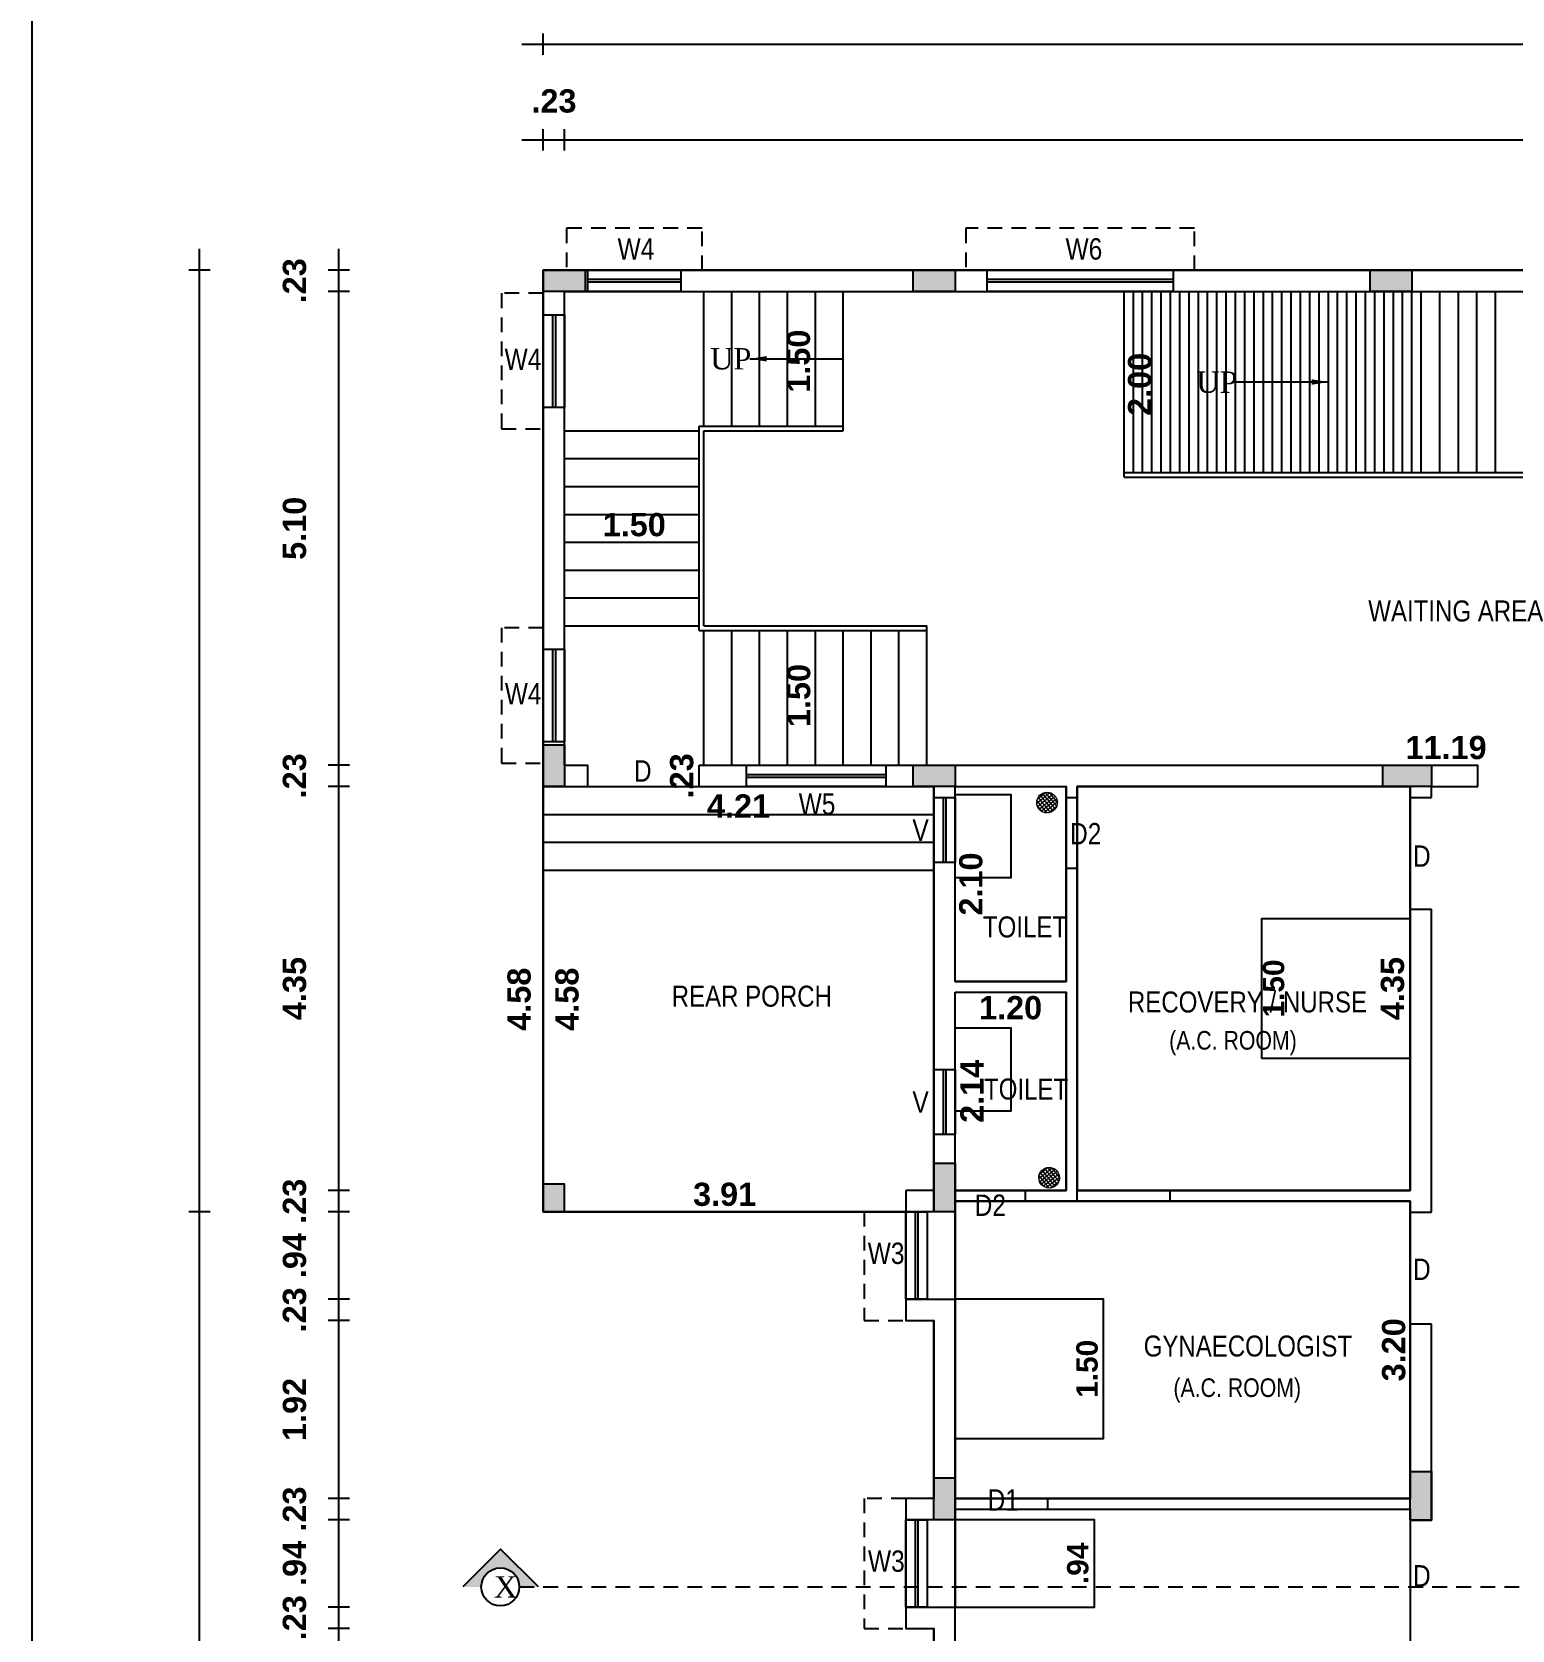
# Model space of a CAD drawing. Header units: metres. Extents: x 1336 to 1656, y -163 to -53.
# Drawn here: x 1422.59 to 1438.53, y -125.04 to -107.83 of the extents above; entities that cross this region are included whole.
import ezdxf

# ---------------------------------------------------------------- set-up
doc = ezdxf.new("R2010")
doc.units = ezdxf.units.M
doc.header["$PDMODE"] = 3
doc.header["$PDSIZE"] = -15
doc.linetypes.add('HIDDEN', pattern=[9.525, 6.35, -3.175])
for name, color, linetype in [('.', 7, 'Continuous'), ('BLK_1_FLR_0_CARPET_AREA', 12, 'Continuous'), ('BLK_1_FLR_0_REGULAR_ROOM_11', 7, 'Continuous'), ('BLK_1_FLR_0_REGULAR_ROOM_12', 7, 'Continuous'), ('BLK_1_FLR_0_REGULAR_ROOM_3', 2, 'Continuous'), ('BLK_1_FLR_0_ROOF_AREA', 54, 'Continuous'), ('BLK_1_FLR_0_ROOM_11_LIGHT_VENTILATION_1', 7, 'Continuous'), ('BLK_1_FLR_0_ROOM_12_LIGHT_VENTILATION_1', 7, 'Continuous'), ('BLK_1_FLR_0_ROOM_3_LIGHT_VENTILATION_2', 232, 'Continuous'), ('BLK_1_FLR_0_WC_BATH', 3, 'Continuous'), ('BLK_1_PORTICO_2', 7, 'Continuous'), ('TOILET_VENTILATION', 7, 'Continuous')]:
    doc.layers.add(name, color=color, linetype=linetype)
doc.layers.add('BLK_1_FLR_0_BLT_UP_AREA', color=12, linetype='Continuous', plot=False)
doc.layers.add('BLK_1_FLR_0_WASH', color=55, linetype='Continuous', lineweight=0)
doc.styles.add('Ar Bold', font='arialbd.ttf')
doc.styles.get("Standard").update_dxf_attribs({"font": 'times.ttf'})
doc.styles.add('style5', font='swissc.ttf')
doc.dimstyles.new('Copy(5) of Standard', dxfattribs={"dimtxt": 0.23, "dimasz": 0.18, "dimexe": 0.18, "dimexo": 0.0625, "dimgap": 0.09, "dimtad": 0, "dimtih": 1, "dimtoh": 1, "dimzin": 0, "dimdsep": 46, "dimtxsty": 'Standard', "dimcen": 0.09, "dimadec": 0, "dimazin": 0, "dimtfac": 1, "dimtofl": 0, "dimtmove": 0, "dimatfit": 3, "dimfxl": 0, "dimtolj": 1, "dimtzin": 0, "dimarcsym": 0})
doc.dimstyles.new('~dimensions', dxfattribs={"dimtxt": 0.25, "dimasz": 0.17, "dimexe": 0.05, "dimexo": 0.0625, "dimgap": 0.06, "dimtad": 1, "dimzin": 4, "dimdsep": 46, "dimtxsty": 'Ar Bold', "dimcen": 0.09, "dimse1": 1, "dimse2": 1, "dimsd1": 1, "dimsd2": 1, "dimclrt": 71, "dimadec": 0, "dimazin": 0, "dimtfac": 1, "dimtix": 1, "dimtofl": 0, "dimtmove": 2, "dimatfit": 3, "dimfxl": 0, "dimtolj": 1, "dimtzin": 0, "dimarcsym": 0})
pattern_1 = [(38.805684, (25.02705, -244.910145), (-0.0198971256, 0.02474200664), []), (128.805684, (25.02705, -244.910145), (-0.02474200664, -0.0198971256), [])]
pattern_2 = [(38.805684, (25.050038, -248.949715), (-0.0198971256, 0.02474200664), []), (128.805684, (25.050038, -248.949715), (-0.02474200664, -0.0198971256), [])]

# ---------------------------------------------------------------- blocks, each defined once
blk = doc.blocks.new('*D916')
at = {"layer": 'Defpoints', "color": 0}
for p in [(1434.352, -110.624), (1434.709, -110.624), (1434.352, -112.624)]:
    blk.add_point(p, dxfattribs=at)
at = {"color": 71, "insert": (1434.521, -111.624), "char_height": 0.25, "attachment_point": 5, "rotation": 90, "style": 'Ar Bold'}
blk.add_mtext('\\A1;2.00', dxfattribs=at)
blk = doc.blocks.new('*D917')
at = {"layer": 'Defpoints', "color": 0}
for p in [(1430.727, -110.624), (1430.727, -112.124), (1431.034, -112.124)]:
    blk.add_point(p, dxfattribs=at)
at = {"color": 71, "insert": (1430.846, -111.374), "char_height": 0.25, "attachment_point": 5, "rotation": 90, "style": 'Ar Bold'}
blk.add_mtext('\\A1;1.50', dxfattribs=at)
blk = doc.blocks.new('*D918')
at = {"layer": 'Defpoints', "color": 0}
for p in [(1428.327, -113.324), (1429.827, -113.324), (1429.827, -113.324)]:
    blk.add_point(p, dxfattribs=at)
at = {"color": 71, "insert": (1429.077, -113.136), "char_height": 0.25, "attachment_point": 5, "style": 'Ar Bold'}
blk.add_mtext('\\A1;1.50', dxfattribs=at)
blk = doc.blocks.new('*D919')
at = {"layer": 'Defpoints', "color": 0}
for p in [(1431.037, -114.224), (1431.037, -114.224), (1431.037, -115.724)]:
    blk.add_point(p, dxfattribs=at)
at = {"color": 71, "insert": (1430.849, -114.974), "char_height": 0.25, "attachment_point": 5, "rotation": 90, "style": 'Ar Bold'}
blk.add_mtext('\\A1;1.50', dxfattribs=at)
blk = doc.blocks.new('*D922')
at = {"layer": 'Defpoints', "color": 0}
for p in [(1432.227, -115.724), (1443.412, -115.724), (1443.412, -115.724)]:
    blk.add_point(p, dxfattribs=at)
at = {"color": 71, "insert": (1437.82, -115.536), "char_height": 0.25, "attachment_point": 5, "style": 'Ar Bold'}
blk.add_mtext('\\A1;11.19', dxfattribs=at)
blk = doc.blocks.new('*D927')
at = {"layer": 'Defpoints', "color": 0}
for p in [(1437.432, -123.734), (1437.432, -123.734), (1437.432, -130.249)]:
    blk.add_point(p, dxfattribs=at)
at = {"color": 71, "insert": (1437.244, -126.991), "char_height": 0.25, "attachment_point": 5, "rotation": 90, "style": 'Ar Bold'}
blk.add_mtext('\\A1;6.52', dxfattribs=at)
blk = doc.blocks.new('*D928')
at = {"layer": 'Defpoints', "color": 0}
for p in [(1437.432, -115.954), (1437.432, -115.954), (1437.432, -120.304)]:
    blk.add_point(p, dxfattribs=at)
at = {"color": 71, "insert": (1437.244, -118.129), "char_height": 0.25, "attachment_point": 5, "rotation": 90, "style": 'Ar Bold'}
blk.add_mtext('\\A1;4.35', dxfattribs=at)
blk = doc.blocks.new('*D929')
at = {"layer": 'Defpoints', "color": 0}
for p in [(1432.532, -118.169), (1433.727, -118.169), (1432.532, -118.525)]:
    blk.add_point(p, dxfattribs=at)
at = {"color": 71, "insert": (1433.13, -118.337), "char_height": 0.25, "attachment_point": 5, "style": 'Ar Bold'}
blk.add_mtext('\\A1;1.20', dxfattribs=at)
blk = doc.blocks.new('*D930')
at = {"layer": 'Defpoints', "color": 0}
for p in [(1432.532, -118.169), (1432.899, -118.169), (1432.532, -120.304)]:
    blk.add_point(p, dxfattribs=at)
at = {"color": 71, "insert": (1432.714, -119.236), "char_height": 0.25, "attachment_point": 5, "rotation": 90, "style": 'Ar Bold'}
blk.add_mtext('\\A1;2.14', dxfattribs=at)
blk = doc.blocks.new('*D931')
at = {"layer": 'Defpoints', "color": 0}
for p in [(1432.532, -115.954), (1432.89, -115.954), (1432.532, -118.054)]:
    blk.add_point(p, dxfattribs=at)
at = {"color": 71, "insert": (1432.703, -117.004), "char_height": 0.25, "attachment_point": 5, "rotation": 90, "style": 'Ar Bold'}
blk.add_mtext('\\A1;2.10', dxfattribs=at)
blk = doc.blocks.new('*D932')
at = {"layer": 'Defpoints', "color": 0}
for p in [(1428.097, -115.954), (1428.025, -120.534), (1428.097, -120.534)]:
    blk.add_point(p, dxfattribs=at)
at = {"color": 71, "insert": (1427.838, -118.244), "char_height": 0.25, "attachment_point": 5, "rotation": 90, "style": 'Ar Bold'}
blk.add_mtext('\\A1;4.58', dxfattribs=at)
blk = doc.blocks.new('*D933')
at = {"layer": 'Defpoints', "color": 0}
for p in [(1428.097, -120.534), (1432.002, -120.534), (1432.002, -120.534)]:
    blk.add_point(p, dxfattribs=at)
at = {"color": 71, "insert": (1430.05, -120.346), "char_height": 0.25, "attachment_point": 5, "style": 'Ar Bold'}
blk.add_mtext('\\A1;3.91', dxfattribs=at)
blk = doc.blocks.new('*D934')
at = {"layer": 'Defpoints', "color": 0}
for p in [(1428.097, -108.875), (1428.327, -108.762), (1428.327, -108.875)]:
    blk.add_point(p, dxfattribs=at)
at = {"color": 71, "insert": (1428.212, -108.574), "char_height": 0.25, "attachment_point": 5, "style": 'Ar Bold'}
blk.add_mtext('\\A1;.23', dxfattribs=at)
blk = doc.blocks.new('*D935')
at = {"layer": 'Defpoints', "color": 0}
for p in [(1428.327, -108.875), (1455.217, -108.762), (1455.217, -108.875)]:
    blk.add_point(p, dxfattribs=at)
at = {"color": 71, "insert": (1441.772, -108.574), "char_height": 0.25, "attachment_point": 5, "style": 'Ar Bold'}
blk.add_mtext('\\A1;26.89', dxfattribs=at)
blk = doc.blocks.new('*D964')
at = {"layer": 'Defpoints', "color": 0}
for p in [(1425.607, -125.019), (1425.781, -125.019), (1425.781, -126.939)]:
    blk.add_point(p, dxfattribs=at)
at = {"color": 71, "insert": (1425.419, -125.979), "char_height": 0.25, "attachment_point": 5, "rotation": 90, "style": 'Ar Bold'}
blk.add_mtext('\\A1;1.92', dxfattribs=at)
blk = doc.blocks.new('*D965')
at = {"layer": 'Defpoints', "color": 0}
for p in [(1425.607, -124.789), (1425.781, -124.789), (1425.781, -125.019)]:
    blk.add_point(p, dxfattribs=at)
at = {"color": 71, "insert": (1425.419, -124.904), "char_height": 0.25, "attachment_point": 5, "rotation": 90, "style": 'Ar Bold'}
blk.add_mtext('\\A1;.23', dxfattribs=at)
blk = doc.blocks.new('*D966')
at = {"layer": 'Defpoints', "color": 0}
for p in [(1425.607, -123.849), (1425.781, -123.849), (1425.781, -124.789)]:
    blk.add_point(p, dxfattribs=at)
at = {"color": 71, "insert": (1425.419, -124.319), "char_height": 0.25, "attachment_point": 5, "rotation": 90, "style": 'Ar Bold'}
blk.add_mtext('\\A1;.94', dxfattribs=at)
blk = doc.blocks.new('*D967')
at = {"layer": 'Defpoints', "color": 0}
for p in [(1425.607, -123.619), (1425.781, -123.619), (1425.781, -123.849)]:
    blk.add_point(p, dxfattribs=at)
at = {"color": 71, "insert": (1425.419, -123.734), "char_height": 0.25, "attachment_point": 5, "rotation": 90, "style": 'Ar Bold'}
blk.add_mtext('\\A1;.23', dxfattribs=at)
blk = doc.blocks.new('*D968')
at = {"layer": 'Defpoints', "color": 0}
for p in [(1425.607, -121.704), (1425.781, -121.704), (1425.781, -123.619)]:
    blk.add_point(p, dxfattribs=at)
at = {"color": 71, "insert": (1425.419, -122.661), "char_height": 0.25, "attachment_point": 5, "rotation": 90, "style": 'Ar Bold'}
blk.add_mtext('\\A1;1.92', dxfattribs=at)
blk = doc.blocks.new('*D969')
at = {"layer": 'Defpoints', "color": 0}
for p in [(1425.607, -121.474), (1425.781, -121.474), (1425.781, -121.704)]:
    blk.add_point(p, dxfattribs=at)
at = {"color": 71, "insert": (1425.419, -121.589), "char_height": 0.25, "attachment_point": 5, "rotation": 90, "style": 'Ar Bold'}
blk.add_mtext('\\A1;.23', dxfattribs=at)
blk = doc.blocks.new('*D970')
at = {"layer": 'Defpoints', "color": 0}
for p in [(1425.607, -120.534), (1425.781, -120.534), (1425.781, -121.474)]:
    blk.add_point(p, dxfattribs=at)
at = {"color": 71, "insert": (1425.419, -121.004), "char_height": 0.25, "attachment_point": 5, "rotation": 90, "style": 'Ar Bold'}
blk.add_mtext('\\A1;.94', dxfattribs=at)
blk = doc.blocks.new('*D971')
at = {"layer": 'Defpoints', "color": 0}
for p in [(1425.607, -120.304), (1425.781, -120.304), (1425.781, -120.534)]:
    blk.add_point(p, dxfattribs=at)
at = {"color": 71, "insert": (1425.419, -120.419), "char_height": 0.25, "attachment_point": 5, "rotation": 90, "style": 'Ar Bold'}
blk.add_mtext('\\A1;.23', dxfattribs=at)
blk = doc.blocks.new('*D972')
at = {"layer": 'Defpoints', "color": 0}
for p in [(1425.607, -115.954), (1425.781, -115.954), (1425.781, -120.304)]:
    blk.add_point(p, dxfattribs=at)
at = {"color": 71, "insert": (1425.419, -118.129), "char_height": 0.25, "attachment_point": 5, "rotation": 90, "style": 'Ar Bold'}
blk.add_mtext('\\A1;4.35', dxfattribs=at)
blk = doc.blocks.new('*D973')
at = {"layer": 'Defpoints', "color": 0}
for p in [(1425.607, -115.724), (1425.781, -115.724), (1425.781, -115.954)]:
    blk.add_point(p, dxfattribs=at)
at = {"color": 71, "insert": (1425.419, -115.839), "char_height": 0.25, "attachment_point": 5, "rotation": 90, "style": 'Ar Bold'}
blk.add_mtext('\\A1;.23', dxfattribs=at)
blk = doc.blocks.new('*D974')
at = {"layer": 'Defpoints', "color": 0}
for p in [(1425.607, -110.624), (1425.781, -110.624), (1425.781, -115.724)]:
    blk.add_point(p, dxfattribs=at)
at = {"color": 71, "insert": (1425.419, -113.174), "char_height": 0.25, "attachment_point": 5, "rotation": 90, "style": 'Ar Bold'}
blk.add_mtext('\\A1;5.10', dxfattribs=at)
blk = doc.blocks.new('*D975')
at = {"layer": 'Defpoints', "color": 0}
for p in [(1425.607, -110.394), (1425.781, -110.394), (1425.781, -110.624)]:
    blk.add_point(p, dxfattribs=at)
at = {"color": 71, "insert": (1425.419, -110.509), "char_height": 0.25, "attachment_point": 5, "rotation": 90, "style": 'Ar Bold'}
blk.add_mtext('\\A1;.23', dxfattribs=at)
blk = doc.blocks.new('*D977')
at = {"layer": 'Defpoints', "color": 0}
for p in [(1424.174, -120.534), (1424.279, -120.534), (1424.279, -152.074)]:
    blk.add_point(p, dxfattribs=at)
at = {"color": 71, "insert": (1423.987, -136.304), "char_height": 0.25, "attachment_point": 5, "rotation": 90, "style": 'Ar Bold'}
blk.add_mtext('\\A1;31.54', dxfattribs=at)
blk = doc.blocks.new('*D827')
at = {"layer": 'Defpoints', "color": 0}
for p in [(1437.432, -120.419), (1437.445, -120.419), (1437.432, -123.619)]:
    blk.add_point(p, dxfattribs=at)
at = {"color": 71, "insert": (1437.257, -122.019), "char_height": 0.25, "attachment_point": 5, "rotation": 90, "style": 'Ar Bold'}
blk.add_mtext('\\A1;3.20', dxfattribs=at)
blk = doc.blocks.new('*D841')
at = {"layer": 'Defpoints', "color": 0}
for p in [(1432.302, -116.348), (1428.097, -117.03), (1432.302, -117.03)]:
    blk.add_point(p, dxfattribs=at)
at = {"layer": 'BLK_1_PORTICO_2', "color": 71, "insert": (1430.2, -116.163), "char_height": 0.25, "attachment_point": 5, "style": 'Ar Bold'}
blk.add_mtext('\\A1;4.21', dxfattribs=at)
blk = doc.blocks.new('*D842')
at = {"layer": 'Defpoints', "color": 0}
for p in [(1428.097, -115.954), (1428.097, -120.534), (1428.542, -120.534)]:
    blk.add_point(p, dxfattribs=at)
at = {"layer": 'BLK_1_PORTICO_2', "color": 71, "insert": (1428.354, -118.244), "char_height": 0.25, "attachment_point": 5, "rotation": 90, "style": 'Ar Bold'}
blk.add_mtext('\\A1;4.58', dxfattribs=at)
blk = doc.blocks.new('*D844')
at = {"layer": 'Defpoints', "color": 0}
for p in [(1429.777, -115.724), (1429.777, -115.724), (1429.777, -115.954)]:
    blk.add_point(p, dxfattribs=at)
at = {"layer": 'BLK_1_PORTICO_2', "color": 71, "insert": (1429.589, -115.839), "char_height": 0.25, "attachment_point": 5, "rotation": 90, "style": 'Ar Bold'}
blk.add_mtext('\\A1;.23', dxfattribs=at)

msp = doc.modelspace()

# ---------------------------------------------------------------- hatches: boundary and pattern name
at = {"layer": '.'}
h = msp.add_hatch(color=256, dxfattribs=at)
h.dxf.hatch_style = 1
h.paths.add_polyline_path([(1428.5471, -110.6238), (1428.5471, -110.3938), (1428.0971, -110.3938), (1428.0971, -110.6238)])
h = msp.add_hatch(color=256, dxfattribs=at)
h.dxf.hatch_style = 1
h.paths.add_polyline_path([(1432.0821, -110.3938), (1432.0821, -110.6238), (1432.5321, -110.6238), (1432.5321, -110.3938)])
h = msp.add_hatch(color=256, dxfattribs=at)
h.dxf.hatch_style = 1
h.paths.add_polyline_path([(1437.0021, -110.3938), (1437.0021, -110.6238), (1437.4521, -110.6238), (1437.4521, -110.3938)])
h = msp.add_hatch(color=256, dxfattribs=at)
h.dxf.hatch_style = 1
h.paths.add_polyline_path([(1428.3271, -115.5038), (1428.0971, -115.5038), (1428.0971, -115.9538), (1428.3271, -115.9538)])
h = msp.add_hatch(color=256, dxfattribs=at)
h.dxf.hatch_style = 1
h.paths.add_polyline_path([(1432.0821, -115.7238), (1432.0821, -115.9538), (1432.5321, -115.9538), (1432.5321, -115.7238)])
h = msp.add_hatch(color=256, dxfattribs=at)
h.dxf.hatch_style = 1
h.paths.add_polyline_path([(1437.6621, -115.9538), (1437.6621, -115.7238), (1437.1371, -115.7238), (1437.1371, -115.9538)])
h = msp.add_hatch(color=256, dxfattribs=at)
h.dxf.hatch_style = 1
h.paths.add_polyline_path([(1432.5321, -120.0088), (1432.3021, -120.0088), (1432.3021, -120.5338), (1432.5321, -120.5338)])
h = msp.add_hatch(color=256, dxfattribs=at)
h.dxf.hatch_style = 1
h.paths.add_polyline_path([(1437.6621, -123.3288), (1437.4321, -123.3288), (1437.4321, -123.8538), (1437.6621, -123.8538)])
h = msp.add_hatch(color=256, dxfattribs=at)
h.dxf.hatch_style = 1
h.paths.add_polyline_path([(1432.5321, -123.3988), (1432.3021, -123.3988), (1432.3021, -123.8488), (1432.5321, -123.8488)])
h = msp.add_hatch(color=256)
h.dxf.hatch_style = 1
h.paths.add_polyline_path([(1428.3271, -120.2338), (1428.0971, -120.2338), (1428.0971, -120.5338), (1428.3271, -120.5338)])
msp.add_hatch(color=256).paths.add_polyline_path([(1427.6376, -124.165), (1427.2309, -124.5717), (1427.4297, -124.5717, -1), (1427.839, -124.5717), (1428.0443, -124.5717)])
at = {"layer": 'BLK_1_FLR_0_WASH'}
h = msp.add_hatch(dxfattribs=at)
h.set_pattern_fill('ANSI37', color=60, scale=0.01, angle=-6.19432)
h.set_pattern_definition(pattern_1)
edge = h.paths.add_edge_path()
edge.add_arc((1433.5223, -116.1268), 0.1112, 11.71868, 371.71868)
h.paths.add_polyline_path([(1433.5007, -116.0882), (1433.6332, -116.1183), (1433.4849, -116.085), (1433.5008, -116.089)], flags=16)
h = msp.add_hatch(dxfattribs=at)
h.set_pattern_fill('ANSI37', color=60, scale=0.01, angle=-6.19432)
h.set_pattern_definition(pattern_1)
edge = h.paths.add_edge_path()
edge.add_arc((1433.5223, -116.1268), 0.1112, 11.71868, 371.71868)
h.paths.add_polyline_path([(1433.5007, -116.0882), (1433.6332, -116.1183), (1433.4849, -116.085), (1433.5008, -116.089)], flags=16)
h = msp.add_hatch(dxfattribs=at)
h.set_pattern_fill('ANSI37', color=60, scale=0.01, angle=-6.19432)
h.set_pattern_definition(pattern_2)
edge = h.paths.add_edge_path()
edge.add_arc((1433.5453, -120.1664), 0.1112, 11.71868, 371.71868)
h.paths.add_polyline_path([(1433.5237, -120.1278), (1433.6562, -120.1578), (1433.5079, -120.1245), (1433.5238, -120.1285)], flags=16)
h = msp.add_hatch(dxfattribs=at)
h.set_pattern_fill('ANSI37', color=60, scale=0.01, angle=-6.19432)
h.set_pattern_definition(pattern_2)
edge = h.paths.add_edge_path()
edge.add_arc((1433.5453, -120.1664), 0.1112, 11.71868, 371.71868)
h.paths.add_polyline_path([(1433.5237, -120.1278), (1433.6562, -120.1578), (1433.5079, -120.1245), (1433.5238, -120.1285)], flags=16)

# ---------------------------------------------------------------- linework, layer by layer
at = {"color": 4}
for p, q in [((1422.5906, -53.0012), (1422.5906, -163.0012)), ((1428.0971, -108.0748), (1428.0971, -107.8448)), ((1427.8671, -107.9598), (1455.6771, -107.9598)), ((1428.0971, -109.1047), (1428.0971, -108.8747)), ((1428.3271, -109.1047), (1428.3271, -108.8747)), ((1427.8671, -108.9897), (1455.6771, -108.9897)), ((1424.394, -156.4338), (1424.394, -110.1638)), ((1425.8963, -156.4338), (1425.8963, -110.1638)), ((1424.509, -110.3938), (1424.279, -110.3938)), ((1426.0113, -110.3938), (1425.7813, -110.3938)), ((1426.0113, -110.6238), (1425.7813, -110.6238)), ((1429.5771, -110.4938), (1428.5771, -110.4938)), ((1429.5771, -110.5238), (1428.5771, -110.5238)), ((1434.8791, -110.4938), (1432.8791, -110.4938)), ((1434.8791, -110.5238), (1432.8791, -110.5238)), ((1428.1971, -110.8738), (1428.1971, -111.8738)), ((1428.2271, -110.8738), (1428.2271, -111.8738)), ((1428.1971, -114.4738), (1428.1971, -115.4738)), ((1428.2271, -114.4738), (1428.2271, -115.4738)), ((1426.0113, -115.7238), (1425.7813, -115.7238)), ((1426.0113, -115.9538), (1425.7813, -115.9538)), ((1430.2871, -115.8238), (1431.7871, -115.8238)), ((1430.2871, -115.8538), (1431.7871, -115.8538)), ((1426.0113, -120.3038), (1425.7813, -120.3038)), ((1424.509, -120.5338), (1424.279, -120.5338)), ((1426.0113, -120.5338), (1425.7813, -120.5338)), ((1432.1021, -120.5338), (1432.1021, -121.4738)), ((1432.1321, -120.5338), (1432.1321, -121.4738)), ((1426.0113, -121.4738), (1425.7813, -121.4738)), ((1426.0113, -121.7038), (1425.7813, -121.7038)), ((1426.0113, -123.6188), (1425.7813, -123.6188)), ((1426.0113, -123.8488), (1425.7813, -123.8488)), ((1432.1021, -123.8488), (1432.1021, -124.7888)), ((1432.1321, -123.8488), (1432.1321, -124.7888)), ((1426.0113, -124.7888), (1425.7813, -124.7888)), ((1426.0113, -125.0188), (1425.7813, -125.0188))]:
    msp.add_line(p, q, dxfattribs=at)
at = {"color": 1}
for p, q in [((1428.0971, -115.9538), (1428.0971, -110.3938)), ((1428.0971, -110.3938), (1455.4471, -110.3938)), ((1428.3271, -115.7238), (1428.3271, -110.6238)), ((1428.3271, -110.6238), (1455.2171, -110.6238)), ((1428.3271, -115.7238), (1428.5771, -115.7238)), ((1428.5771, -115.9538), (1428.5771, -115.7238)), ((1429.7771, -115.7238), (1438.1621, -115.7238)), ((1429.7771, -115.9538), (1429.7771, -115.7238)), ((1438.1621, -115.9538), (1438.1621, -115.7238)), ((1428.0971, -115.9538), (1432.3021, -115.9538)), ((1432.3021, -120.3038), (1432.3021, -115.9538)), ((1432.5321, -118.0538), (1432.5321, -115.9538)), ((1432.5321, -115.9538), (1433.7271, -115.9538)), ((1433.7271, -118.0538), (1433.7271, -115.9538)), ((1433.8471, -115.9538), (1437.4321, -115.9538)), ((1433.8471, -116.0738), (1433.8471, -115.9538)), ((1437.4321, -116.0738), (1437.4321, -115.9538)), ((1437.6621, -116.0738), (1437.6621, -115.9538)), ((1437.6621, -115.9538), (1438.1621, -115.9538)), ((1433.7271, -116.0738), (1433.8471, -116.0738)), ((1437.4321, -116.0738), (1437.6621, -116.0738)), ((1433.7271, -116.8338), (1433.8471, -116.8338)), ((1433.8471, -120.4188), (1433.8471, -116.8338)), ((1437.4321, -120.3038), (1437.4321, -117.2738)), ((1437.4321, -117.2738), (1437.6621, -117.2738)), ((1437.6621, -120.5388), (1437.6621, -117.2738)), ((1432.5321, -118.0538), (1433.7271, -118.0538)), ((1432.5321, -120.5338), (1432.5321, -118.1688)), ((1432.5321, -118.1688), (1433.7271, -118.1688)), ((1433.7271, -120.3038), (1433.7271, -118.1688)), ((1432.3021, -120.3038), (1432.0021, -120.3038)), ((1432.0021, -120.3038), (1432.0021, -121.7038)), ((1432.5321, -120.3038), (1433.7271, -120.3038)), ((1433.2921, -120.4188), (1433.2921, -120.3038)), ((1433.2921, -120.4188), (1433.8471, -120.4188)), ((1434.8471, -120.3038), (1437.4321, -120.3038)), ((1434.8471, -120.4188), (1434.8471, -120.3038)), ((1434.8471, -120.4188), (1437.4321, -120.4188)), ((1437.4321, -120.5388), (1437.4321, -120.4188)), ((1432.5321, -120.5338), (1432.0021, -120.5338)), ((1437.4321, -120.5388), (1437.6621, -120.5388)), ((1432.0021, -121.4738), (1432.5321, -121.4738)), ((1432.5321, -123.8488), (1432.5321, -121.4738)), ((1432.0021, -121.7038), (1432.3021, -121.7038)), ((1432.3021, -123.6188), (1432.3021, -121.7038)), ((1437.4321, -123.6188), (1437.4321, -121.7388)), ((1437.4321, -121.7388), (1437.6621, -121.7388)), ((1437.6621, -123.8538), (1437.6621, -121.7388)), ((1432.3021, -123.6188), (1432.0021, -123.6188)), ((1432.0021, -123.6188), (1432.0021, -125.0188)), ((1433.5321, -123.6188), (1437.4321, -123.6188)), ((1433.5321, -123.7338), (1433.5321, -123.6188)), ((1432.5321, -123.8488), (1432.0021, -123.8488)), ((1433.5321, -123.7338), (1437.4321, -123.7338)), ((1437.4321, -123.8538), (1437.4321, -123.7338)), ((1437.4321, -123.8538), (1437.6621, -123.8538)), ((1432.0021, -124.7888), (1432.5321, -124.7888)), ((1432.5321, -127.1688), (1432.5321, -124.7888)), ((1432.0021, -125.0188), (1432.3021, -125.0188)), ((1432.3021, -126.9388), (1432.3021, -125.0188))]:
    msp.add_line(p, q, dxfattribs=at)
at = {"linetype": 'HIDDEN'}
for p, q in [((1429.8271, -112.0738), (1429.8271, -110.6238)), ((1428.3271, -112.1238), (1429.7771, -112.1238)), ((1428.3271, -112.4238), (1429.7771, -112.4238)), ((1428.3271, -112.7238), (1429.7771, -112.7238)), ((1428.3271, -113.0238), (1429.7771, -113.0238)), ((1428.3271, -113.3238), (1429.7771, -113.3238)), ((1428.3271, -113.6238), (1429.7771, -113.6238)), ((1428.3271, -113.9238), (1429.7771, -113.9238)), ((1428.3271, -114.2238), (1429.7771, -114.2238)), ((1432.2271, -115.7238), (1432.2271, -114.2238)), ((1429.8271, -115.7238), (1429.8271, -114.2738)), ((1430.1271, -115.7238), (1430.1271, -114.2738)), ((1430.4271, -115.7238), (1430.4271, -114.2738)), ((1430.7271, -115.7238), (1430.7271, -114.2738)), ((1431.0271, -115.7238), (1431.0271, -114.2738)), ((1431.3271, -115.7238), (1431.3271, -114.2738)), ((1431.6271, -115.7238), (1431.6271, -114.2738)), ((1431.9271, -115.7238), (1431.9271, -114.2738))]:
    msp.add_line(p, q, dxfattribs=at)
for p, q in [((1430.1271, -112.0738), (1430.1271, -110.6238)), ((1430.4271, -112.0738), (1430.4271, -110.6238)), ((1430.7271, -112.0738), (1430.7271, -110.6238)), ((1431.0271, -112.0738), (1431.0271, -110.6238)), ((1431.3271, -112.1238), (1431.3271, -110.6238)), ((1434.3521, -112.6238), (1434.3521, -110.6238)), ((1429.7771, -112.0738), (1431.3271, -112.0738)), ((1429.7771, -114.2738), (1429.7771, -112.0738)), ((1429.8271, -112.1238), (1431.3271, -112.1238)), ((1429.8271, -114.2238), (1429.8271, -112.1238)), ((1434.3521, -112.5738), (1453.1771, -112.5738)), ((1434.3521, -112.6238), (1453.1271, -112.6238)), ((1429.8271, -114.2238), (1432.2271, -114.2238)), ((1429.7771, -114.2738), (1432.2271, -114.2738)), ((1428.0971, -116.8538), (1428.0971, -115.9538)), ((1428.0971, -116.2538), (1432.3021, -116.2538)), ((1428.0971, -116.5538), (1432.3021, -116.5538)), ((1428.0971, -116.8538), (1432.3021, -116.8538)), ((1432.2321, -120.5338), (1432.2321, -121.4738)), ((1432.2321, -123.8488), (1432.2321, -124.7888))]:
    msp.add_line(p, q)
at = {"color": 252}
for p, q in [((1434.4521, -112.5738), (1434.4521, -110.6238)), ((1434.5521, -112.5738), (1434.5521, -110.6238)), ((1434.6521, -112.5738), (1434.6521, -110.6238)), ((1434.7521, -112.5738), (1434.7521, -110.6238)), ((1434.8521, -112.5738), (1434.8521, -110.6238)), ((1434.9521, -112.5738), (1434.9521, -110.6238)), ((1435.0521, -112.5738), (1435.0521, -110.6238)), ((1435.1521, -112.5738), (1435.1521, -110.6238)), ((1435.2521, -112.5738), (1435.2521, -110.6238)), ((1435.3521, -112.5738), (1435.3521, -110.6238)), ((1435.4521, -112.5738), (1435.4521, -110.6238)), ((1435.5521, -112.5738), (1435.5521, -110.6238)), ((1435.6521, -112.5738), (1435.6521, -110.6238)), ((1435.7521, -112.5738), (1435.7521, -110.6238)), ((1435.8521, -112.5738), (1435.8521, -110.6238)), ((1435.9521, -112.5738), (1435.9521, -110.6238)), ((1436.0521, -112.5738), (1436.0521, -110.6238)), ((1436.1521, -112.5738), (1436.1521, -110.6238)), ((1436.2521, -112.5738), (1436.2521, -110.6238)), ((1436.2521, -112.5738), (1436.2521, -110.6238)), ((1436.3521, -112.5738), (1436.3521, -110.6238)), ((1436.4521, -112.5738), (1436.4521, -110.6238)), ((1436.5521, -112.5738), (1436.5521, -110.6238)), ((1436.6521, -112.5738), (1436.6521, -110.6238)), ((1436.7521, -112.5738), (1436.7521, -110.6238)), ((1436.8521, -112.5738), (1436.8521, -110.6238)), ((1436.9521, -112.5738), (1436.9521, -110.6238)), ((1437.0521, -112.5738), (1437.0521, -110.6238)), ((1437.1521, -112.5738), (1437.1521, -110.6238)), ((1437.2521, -112.5738), (1437.2521, -110.6238)), ((1437.3521, -112.5738), (1437.3521, -110.6238)), ((1437.4521, -112.5738), (1437.4521, -110.6238)), ((1437.5521, -112.5738), (1437.5521, -110.6238)), ((1437.7521, -112.5738), (1437.7521, -110.6238)), ((1437.9521, -112.5738), (1437.9521, -110.6238)), ((1438.1521, -112.5738), (1438.1521, -110.6238)), ((1438.3521, -112.5738), (1438.3521, -110.6238))]:
    msp.add_line(p, q, dxfattribs=at)
at = {"color": 4, "linetype": 'HIDDEN', "ltscale": 0.8}
for p, q in [((1432.4021, -116.0738), (1432.4021, -116.7738)), ((1432.4321, -116.0738), (1432.4321, -116.7738)), ((1432.4021, -119.0013), (1432.4021, -119.7013)), ((1432.4321, -119.0013), (1432.4321, -119.7013))]:
    msp.add_line(p, q, dxfattribs=at)
at = {"color": 4, "linetype": 'HIDDEN', "ltscale": 0.025}
msp.add_line((1427.839, -124.5717), (1455.5794, -124.5717), dxfattribs=at)
for points in [[(1429.8071, -110.3938), (1429.8071, -109.9438), (1428.3571, -109.9438), (1428.3471, -109.9438), (1428.3471, -110.3938)], [(1435.1091, -110.3938), (1435.1091, -109.9438), (1432.6591, -109.9438), (1432.6491, -109.9438), (1432.6491, -110.3938)], [(1428.0971, -110.6438), (1427.6471, -110.6438), (1427.6471, -112.0938), (1427.6471, -112.1038), (1428.0971, -112.1038)], [(1428.0971, -114.2438), (1427.6471, -114.2438), (1427.6471, -115.6938), (1427.6471, -115.7038), (1428.0971, -115.7038)], [(1431.5521, -120.5338), (1431.5521, -121.6938), (1431.5521, -121.7038), (1432.0021, -121.7038)], [(1432.0021, -123.6188), (1431.5521, -123.6188), (1431.5521, -125.0088), (1431.5521, -125.0188), (1432.0021, -125.0188)]]:
    msp.add_lwpolyline(points, dxfattribs=at)
at = {"color": 1}
for points in [[(1428.0971, -110.3938), (1428.5471, -110.3938), (1428.5471, -110.6238), (1428.0971, -110.6238), (1428.0971, -110.3938)], [(1432.0821, -110.3938), (1432.5321, -110.3938), (1432.5321, -110.6238), (1432.0821, -110.6238), (1432.0821, -110.3938)], [(1437.0021, -110.3938), (1437.4521, -110.3938), (1437.4521, -110.6238), (1437.0021, -110.6238), (1437.0021, -110.3938)], [(1428.0971, -115.5038), (1428.3271, -115.5038), (1428.3271, -115.9538), (1428.0971, -115.9538), (1428.0971, -115.5038)], [(1432.0821, -115.7238), (1432.5321, -115.7238), (1432.5321, -115.9538), (1432.0821, -115.9538), (1432.0821, -115.7238)], [(1437.1371, -115.7238), (1437.6621, -115.7238), (1437.6621, -115.9538), (1437.1371, -115.9538), (1437.1371, -115.7238)], [(1432.3021, -120.5338), (1432.3021, -120.0088), (1432.5321, -120.0088), (1432.5321, -120.5338), (1432.3021, -120.5338)], [(1437.4321, -123.8538), (1437.4321, -123.3288), (1437.6621, -123.3288), (1437.6621, -123.8538), (1437.4321, -123.8538)], [(1432.3021, -123.3988), (1432.5321, -123.3988), (1432.5321, -123.8488), (1432.3021, -123.8488), (1432.3021, -123.3988)]]:
    msp.add_lwpolyline(points, dxfattribs=at)
at = {"color": 4}
for points in [[(1429.5771, -110.6238), (1428.5771, -110.6238), (1428.5771, -110.3938), (1429.5771, -110.3938)], [(1434.8791, -110.6238), (1432.8791, -110.6238), (1432.8791, -110.3938), (1434.8791, -110.3938)], [(1428.3271, -110.8738), (1428.3271, -111.8738), (1428.0971, -111.8738), (1428.0971, -110.8738)], [(1428.3271, -114.4738), (1428.3271, -115.4738), (1428.0971, -115.4738), (1428.0971, -114.4738)], [(1430.2871, -115.7238), (1431.7871, -115.7238), (1431.7871, -115.9538), (1430.2871, -115.9538)], [(1432.5321, -116.0738), (1432.5321, -116.7738), (1432.3021, -116.7738), (1432.3021, -116.0738)], [(1432.5321, -119.0013), (1432.5321, -119.7013), (1432.3021, -119.7013), (1432.3021, -119.0013)], [(1432.2321, -120.5338), (1432.2321, -121.4738), (1432.0021, -121.4738), (1432.0021, -120.5338)], [(1432.2321, -123.8488), (1432.2321, -124.7888), (1432.0021, -124.7888), (1432.0021, -123.8488)]]:
    msp.add_lwpolyline(points, close=True, dxfattribs=at)
at = {"color": 4, "linetype": 'HIDDEN'}
msp.add_lwpolyline([(1428.0971, -115.9538), (1428.0971, -120.5338), (1432.0021, -120.5338)], dxfattribs=at)
msp.add_lwpolyline([(1428.0971, -120.5338), (1428.3271, -120.5338), (1428.3271, -120.2338), (1428.0971, -120.2338)], close=True)
msp.add_lwpolyline([(1428.0443, -124.5717), (1427.6376, -124.165), (1427.2309, -124.5717)])
msp.add_circle((1427.6343, -124.5717), 0.2046)
at = {"layer": 'BLK_1_FLR_0_BLT_UP_AREA', "color": 12}
msp.add_lwpolyline([(1455.4471, -110.3938), (1428.0971, -110.3938), (1428.0971, -120.5338), (1432.0021, -120.5338), (1432.0021, -121.7038), (1432.3021, -121.7038), (1432.3021, -123.6188), (1432.0021, -123.6188), (1432.0021, -125.0188), (1432.3021, -125.0188), (1432.3021, -126.9388)], dxfattribs=at)
at = {"layer": 'BLK_1_FLR_0_CARPET_AREA', "color": 12}
for points in [[(1433.8471, -115.9538), (1437.4321, -115.9538), (1437.4321, -120.3038), (1433.8471, -120.3038)], [(1437.4321, -123.6188), (1432.5321, -123.6188), (1432.5321, -120.4188), (1437.4321, -120.4188)], [(1437.4321, -123.7338), (1437.4321, -130.2488), (1433.7371, -130.2488), (1433.7371, -128.1088), (1432.5321, -128.1088), (1432.5321, -123.7338)]]:
    msp.add_lwpolyline(points, close=True, dxfattribs=at)
at = {"layer": 'BLK_1_FLR_0_REGULAR_ROOM_11', "color": 2}
msp.add_lwpolyline([(1432.5321, -123.6188), (1437.4321, -123.6188), (1437.4321, -120.4188), (1432.5321, -120.4188)], close=True, dxfattribs=at)
at = {"layer": 'BLK_1_FLR_0_REGULAR_ROOM_12', "color": 2}
msp.add_lwpolyline([(1433.8471, -120.3038), (1437.4321, -120.3038), (1437.4321, -115.9538), (1433.8471, -115.9538)], close=True, dxfattribs=at)
at = {"layer": 'BLK_1_FLR_0_REGULAR_ROOM_3', "color": 2}
msp.add_lwpolyline([(1432.5321, -123.7338), (1437.4321, -123.7338), (1437.4321, -130.2488), (1433.7371, -130.2488), (1433.7371, -128.1088), (1432.5321, -128.1088)], close=True, dxfattribs=at)
at = {"layer": 'BLK_1_FLR_0_ROOF_AREA', "color": 54}
msp.add_lwpolyline([(1455.4471, -110.3938), (1428.0971, -110.3938), (1428.0971, -120.5338), (1432.0021, -120.5338), (1432.0021, -121.7038), (1432.3021, -121.7038), (1432.3021, -123.6188), (1432.0021, -123.6188), (1432.0021, -125.0188), (1432.3021, -125.0188), (1432.3021, -126.9388)], dxfattribs=at)
at = {"layer": 'BLK_1_FLR_0_ROOM_11_LIGHT_VENTILATION_1', "color": 232}
msp.add_lwpolyline([(1432.5321, -122.9738), (1434.1321, -122.9738), (1434.1321, -121.4738), (1432.5321, -121.4738)], close=True, dxfattribs=at)
at = {"layer": 'BLK_1_FLR_0_ROOM_12_LIGHT_VENTILATION_1', "color": 232}
msp.add_lwpolyline([(1435.8321, -118.8788), (1437.4321, -118.8788), (1437.4321, -117.3788), (1435.8321, -117.3788)], close=True, dxfattribs=at)
at = {"layer": 'BLK_1_FLR_0_ROOM_3_LIGHT_VENTILATION_2', "color": 232}
msp.add_lwpolyline([(1432.5321, -124.7888), (1434.0321, -124.7888), (1434.0321, -123.8488), (1432.5321, -123.8488)], close=True, dxfattribs=at)
at = {"layer": 'BLK_1_FLR_0_WASH', "color": 60}
for points in [[(1433.4605, -116.2193, -2.3481205), (1433.6172, -116.1849, -0.4258725), (1433.4605, -116.2193, 3.3899462)], [(1433.4605, -116.2193, -2.3481205), (1433.6172, -116.1849, -0.4258725), (1433.4605, -116.2193, 3.3899462)], [(1433.4835, -120.2588, -2.3481205), (1433.6402, -120.2244, -0.4258725), (1433.4835, -120.2588, 3.3899462)], [(1433.4835, -120.2588, -2.3481205), (1433.6402, -120.2244, -0.4258725), (1433.4835, -120.2588, 3.3899462)]]:
    msp.add_lwpolyline(points, format="xyb", dxfattribs=at)
at = {"layer": 'BLK_1_FLR_0_WC_BATH', "color": 3}
for points in [[(1432.5321, -115.9538), (1433.7271, -115.9538), (1433.7271, -118.0538), (1432.5321, -118.0538)], [(1432.5321, -118.1688), (1433.7271, -118.1688), (1433.7271, -120.3038), (1432.5321, -120.3038)]]:
    msp.add_lwpolyline(points, close=True, dxfattribs=at)
at = {"layer": 'BLK_1_PORTICO_2', "color": 5}
msp.add_lwpolyline([(1428.0971, -115.9538), (1432.3021, -115.9538), (1432.3021, -120.5338), (1428.0971, -120.5338)], close=True, dxfattribs=at)
at = {"layer": 'TOILET_VENTILATION', "color": 6}
for points in [[(1432.5321, -116.0386), (1433.1321, -116.0386), (1433.1321, -116.9386), (1432.5321, -116.9386)], [(1432.5321, -118.5513), (1433.1321, -118.5513), (1433.1321, -119.4513), (1432.5321, -119.4513)]]:
    msp.add_lwpolyline(points, close=True, dxfattribs=at)

# ---------------------------------------------------------------- texts
at = {"style": 'style5'}
for s, height, p in [('W4', 0.23, (1428.8976, -110.2807)), ('W6', 0.23, (1433.7222, -110.2807)), ('W4', 0.23, (1427.6808, -111.4689)), ('W4', 0.23, (1427.6831, -115.0689)), ('D', 0.23, (1429.0732, -115.9015)), ('W5', 0.23, (1430.8482, -116.2569)), ('V', 0.23, (1432.0725, -116.539)), ('D2', 0.23, (1433.7706, -116.5774)), ('D', 0.23, (1437.4633, -116.8184)), ('(A.C. ROOM)', 0.2, (1434.8375, -118.7867)), ('V', 0.23, (1432.0725, -119.4665)), ('D2', 0.23, (1432.7433, -120.5769)), ('W3', 0.23, (1431.5918, -121.0946)), ('D', 0.23, (1437.4633, -121.2671)), ('(A.C. ROOM)', 0.2, (1434.8837, -122.5266)), ('D1', 0.23, (1432.882, -123.7505)), ('W3', 0.23, (1431.5943, -124.4096)), ('D', 0.23, (1437.4633, -124.5677))]:
    msp.add_text(s, height=height, dxfattribs=at).set_placement(p)
for s, p in [('UP', (1429.8942, -111.4629)), ('UP', (1435.13, -111.7154)), ('X', (1427.5662, -124.6866))]:
    msp.add_text(s, height=0.23).set_placement(p)
at = {"color": 7, "style": 'style5'}
for s, height, p in [('WAITING AREA', 0.226059, (1436.9818, -114.1769)), ('TOILET', 0.22606, (1432.8319, -117.579)), ('REAR PORCH', 0.22606, (1429.48, -118.3246)), ('RECOVERY / NURSE', 0.226059, (1434.3936, -118.387)), ('TOILET', 0.22606, (1432.8436, -119.324)), ('GYNAECOLOGIST', 0.226059, (1434.563, -122.0913))]:
    msp.add_text(s, height=height, dxfattribs=at).set_placement(p)
at = {"layer": 'BLK_1_FLR_0_ROOM_11_LIGHT_VENTILATION_1', "color": 232, "insert": (1433.9547, -122.2238), "char_height": 0.23, "attachment_point": 5, "rotation": 90, "style": 'Ar Bold'}
msp.add_mtext('\\A1;1.50', dxfattribs=at)
at = {"layer": 'BLK_1_FLR_0_ROOM_12_LIGHT_VENTILATION_1', "color": 232, "insert": (1435.9634, -118.1288), "char_height": 0.23, "attachment_point": 5, "rotation": 90, "style": 'Ar Bold'}
msp.add_mtext('\\A1;1.50', dxfattribs=at)
at = {"layer": 'BLK_1_FLR_0_ROOM_3_LIGHT_VENTILATION_2', "color": 232, "insert": (1433.8546, -124.3188), "char_height": 0.23, "attachment_point": 5, "rotation": 90, "style": 'Ar Bold'}
msp.add_mtext('\\A1;.94', dxfattribs=at)

# ---------------------------------------------------------------- dimensions: what is measured, and where the dimension line sits
for base, p1, p2, picture, middle in [((1428.3271, -108.762), (1428.0971, -108.8747), (1428.3271, -108.8747), '*D934', (1428.2121, -108.5743)), ((1455.2171, -108.762), (1428.3271, -108.8747), (1455.2171, -108.8747), '*D935', (1441.7721, -108.5743))]:
    dim = msp.add_linear_dim(base=base, p1=p1, p2=p2, dimstyle='~dimensions')
    dim.commit()
    dim.dimension.update_dxf_attribs({"geometry": picture, "text_midpoint": middle})
for base, p1, p2, angle, picture, middle in [((1425.6069, -110.3938), (1425.7813, -110.6238), (1425.7813, -110.3938), 270, '*D975', (1425.4192, -110.5088)), ((1425.6069, -110.6238), (1425.7813, -115.7238), (1425.7813, -110.6238), 270, '*D974', (1425.4192, -113.1738)), ((1425.6069, -115.7238), (1425.7813, -115.9538), (1425.7813, -115.7238), 270, '*D973', (1425.4192, -115.8388)), ((1425.6069, -115.9538), (1425.7813, -120.3038), (1425.7813, -115.9538), 270, '*D972', (1425.4192, -118.1288)), ((1425.6069, -120.3038), (1425.7813, -120.5338), (1425.7813, -120.3038), 270, '*D971', (1425.4192, -120.4188)), ((1424.1743, -120.5338), (1424.279, -152.0738), (1424.279, -120.5338), 90, '*D977', (1423.9867, -136.3038)), ((1425.6069, -120.5338), (1425.7813, -121.4738), (1425.7813, -120.5338), 270, '*D970', (1425.4192, -121.0038)), ((1425.6069, -121.4738), (1425.7813, -121.7038), (1425.7813, -121.4738), 270, '*D969', (1425.4192, -121.5888)), ((1425.6068904155, -121.7038175883), (1425.7812919307, -123.6188175883), (1425.7812919307, -121.7038175883), 270, '*D968', (1425.4191619025, -122.6613175883)), ((1425.6069, -123.6188), (1425.7813, -123.8488), (1425.7813, -123.6188), 270, '*D967', (1425.4192, -123.7338)), ((1425.6069, -123.8488), (1425.7813, -124.7888), (1425.7813, -123.8488), 270, '*D966', (1425.4192, -124.3188)), ((1425.6069, -124.7888), (1425.7813, -125.0188), (1425.7813, -124.7888), 270, '*D965', (1425.4192, -124.9038)), ((1425.6069, -125.0188), (1425.7813, -126.9388), (1425.7813, -125.0188), 270, '*D964', (1425.4192, -125.9788))]:
    dim = msp.add_linear_dim(base=base, p1=p1, p2=p2, angle=angle, dimstyle='~dimensions')
    dim.commit()
    dim.dimension.update_dxf_attribs({"geometry": picture, "text_midpoint": middle})
at = {"color": 1}
for p1, p2, distance, picture, middle in [((1430.7271, -110.6238), (1430.7271, -112.1238), 0.3068, '*D917', (1430.8463, -111.3738)), ((1434.3521, -112.6238), (1434.3521, -110.6238), -0.3568, '*D916', (1434.5212, -111.6238)), ((1428.3271, -113.3238), (1429.8271, -113.3238), 0, '*D918', (1429.0771, -113.1362)), ((1431.0371, -115.7238), (1431.0371, -114.2238), 0, '*D919', (1430.8495, -114.9738)), ((1432.2270979892, -115.7238175883), (1443.4120979892, -115.7238175883), 0, '*D922', (1437.8195979892, -115.5360890753)), ((1432.5321, -118.0538), (1432.5321, -115.9538), -0.3584, '*D931', (1432.7028, -117.0038)), ((1437.4321, -120.3038), (1437.4321, -115.9538), 0, '*D928', (1437.2445, -118.1288)), ((1433.7270979892, -118.1688175883), (1432.5320979892, -118.1688175883), 0.3557812031, '*D929', (1433.1295979892, -118.3369555444)), ((1432.5320979892, -120.3038175883), (1432.5320979892, -118.1688175883), -0.3673812155, '*D930', (1432.7139676086, -119.2363175883)), ((1437.4320979892, -130.2488175883), (1437.4320979892, -123.7338175883), 0, '*D927', (1437.2444547423, -126.9913175883))]:
    dim = msp.add_aligned_dim(p1=p1, p2=p2, distance=distance, dimstyle='~dimensions', dxfattribs=at)
    dim.commit()
    dim.dimension.update_dxf_attribs({"geometry": picture, "text_midpoint": middle})
dim = msp.add_linear_dim(base=(1428.0254, -120.5338), p1=(1428.0971, -115.9538), p2=(1428.0971, -120.5338), angle=90, dimstyle='~dimensions', override={"dimfxl": 0.25, "dimfxlon": 1, "dimarcsym": 1})
dim.commit()
dim.dimension.update_dxf_attribs({"geometry": '*D932', "text_midpoint": (1427.8377, -118.2438)})
dim = msp.add_linear_dim(base=(1432.0020979892, -120.5338175883), p1=(1428.0970979892, -120.5338175883), p2=(1432.0020979892, -120.5338175883), dimstyle='~dimensions', override={"dimfxl": 0.25, "dimfxlon": 1, "dimarcsym": 1})
dim.commit()
dim.dimension.update_dxf_attribs({"geometry": '*D933', "text_midpoint": (1430.0495979892, -120.3460890753)})
at = {"color": 4}
dim = msp.add_linear_dim(base=(1437.4446, -120.4188), p1=(1437.4321, -123.6188), p2=(1437.4321, -120.4188), angle=90, dimstyle='~dimensions', dxfattribs=at)
dim.commit()
dim.dimension.update_dxf_attribs({"geometry": '*D827', "text_midpoint": (1437.257, -122.0188)})
at = {"layer": 'BLK_1_PORTICO_2', "color": 4}
dim = msp.add_linear_dim(base=(1429.7771, -115.7238), p1=(1429.7771, -115.9538), p2=(1429.7771, -115.7238), angle=90, dimstyle='~dimensions', dxfattribs=at)
dim.commit()
dim.dimension.update_dxf_attribs({"geometry": '*D844', "text_midpoint": (1429.5895, -115.8388)})
at = {"layer": 'BLK_1_PORTICO_2', "color": 2}
dim = msp.add_linear_dim(base=(1428.5418, -120.5338), p1=(1428.0971, -115.9538), p2=(1428.0971, -120.5338), angle=90, dimstyle='~dimensions', dxfattribs=at)
dim.commit()
dim.dimension.update_dxf_attribs({"geometry": '*D842', "text_midpoint": (1428.3541, -118.2438)})
at = {"layer": 'BLK_1_PORTICO_2', "color": 1}
dim = msp.add_linear_dim(base=(1432.3020979892, -116.3483449299), p1=(1428.0970979892, -117.0303260266), p2=(1432.3020979892, -117.0303260266), dimstyle='~dimensions', dxfattribs=at)
dim.commit()
dim.dimension.update_dxf_attribs({"geometry": '*D841', "text_midpoint": (1430.1995979892, -116.1628333338)})

# ---------------------------------------------------------------- leaders
for points in [[(1430.3234, -111.3488), (1431.3271, -111.3488)], [(1436.5534, -111.5988), (1435.5498, -111.5988)]]:
    msp.add_leader(points, dimstyle='Copy(5) of Standard', override={"dimgap": 0.09, "dimtad": 0, "dimse1": 1, "dimse2": 1, "dimfxl": 5, "dimarcsym": 2})

doc.saveas('drawing.dxf')
